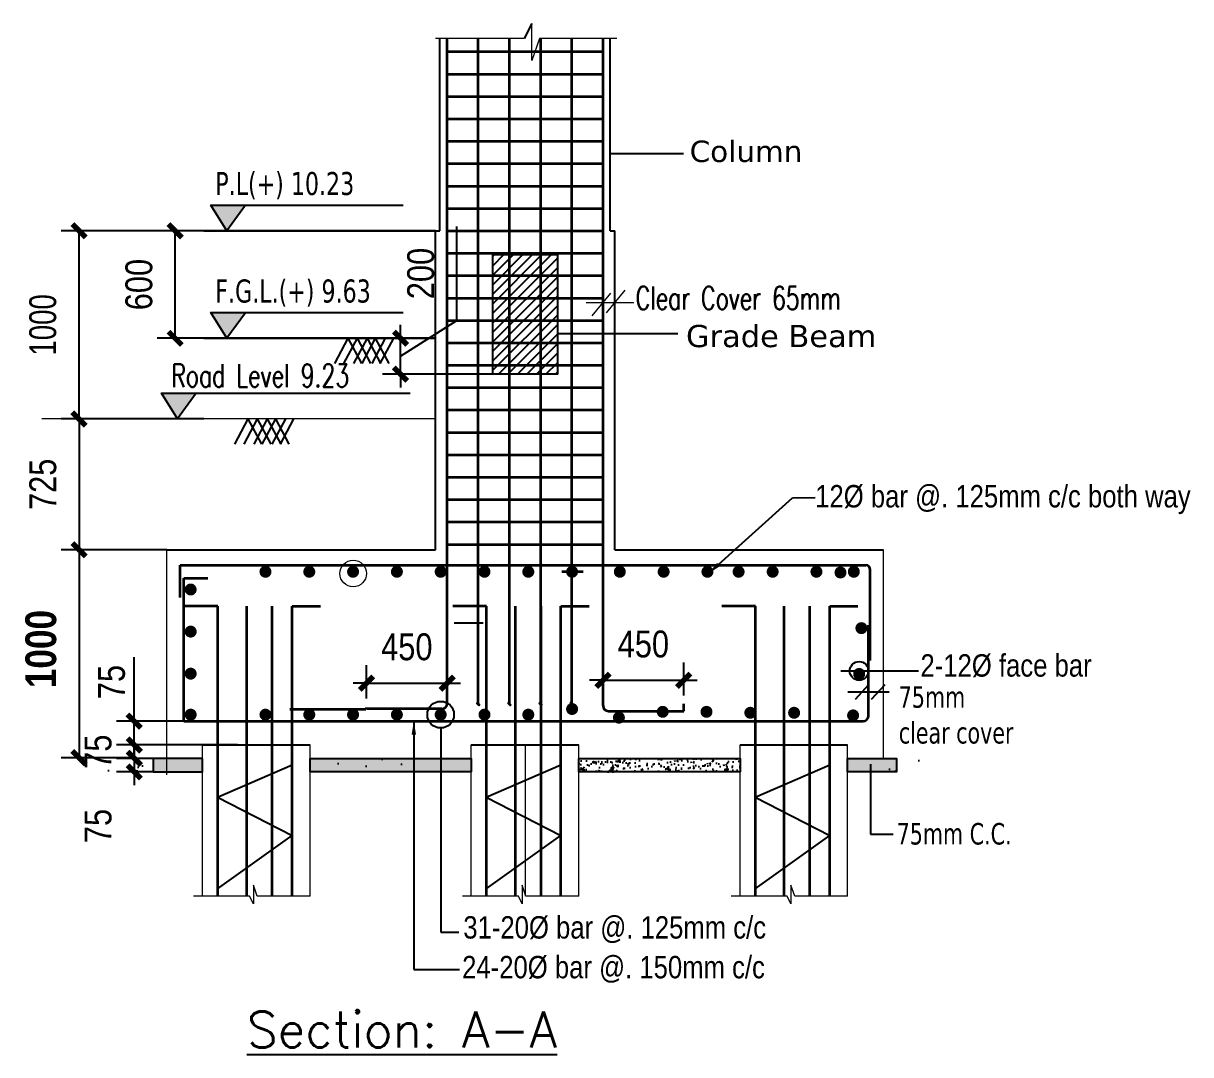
# Model space of a CAD drawing. Header units: millimetres. Extents: x 6239764 to 13047540, y 367704 to 979893.
# Drawn here: x 6483997 to 6490511, y 375563 to 381319 of the extents above; entities that cross this region are included whole.
import ezdxf

# ---------------------------------------------------------------- set-up
doc = ezdxf.new("R2010")
doc.units = ezdxf.units.MM
doc.header["$LTSCALE"] = 300
doc.linetypes.add('DASHED2', pattern=[0.375, 0.25, -0.125])
for name, color, linetype, lineweight in [('covering', 7, 'Continuous', 15), ('dimension', 194, 'Continuous', 20), ('ROD', 10, 'Continuous', 35)]:
    doc.layers.add(name, color=color, linetype=linetype, lineweight=lineweight)
doc.layers.add('DIM', color=4, linetype='Continuous')
doc.styles.add('AFTXT', font='')
doc.styles.add('NARROW', font='ARIALN.TTF')
doc.styles.get("Standard").update_dxf_attribs({"font": 'txt8.shx', "width": 0.7, "bigfont": 'hztxt_ii.shx'})
doc.styles.add('TEXT', font='swisscl.ttf')
doc.styles.add('ver', font='verdana.ttf')
doc.styles.get('AFTXT').set_extended_font_data('Romans.shx')
doc.linetypes.add('ZIGZAG', pattern='A,0.0001,-0.2,[131,ltypeshp.shx,S=0.2,R=0,X=-0.2,Y=0],-0.4,[131,ltypeshp.shx,S=0.2,R=180,X=0.2,Y=0],-0.2', length=0.8001)
doc.dimstyles.new('1_8 N1', dxfattribs={"dimscale": 1.5, "dimtxt": 48, "dimasz": 36, "dimexe": 18, "dimexo": 18, "dimgap": 15, "dimtad": 1, "dimdec": 1, "dimzin": 3, "dimdsep": 46, "dimlunit": 4, "dimtxsty": 'TEXT', "dimblk": 'ARCHTICK', "dimcen": 5, "dimdle": 18, "dimclrd": 8, "dimclre": 8, "dimclrt": 256, "dimadec": 0, "dimazin": 0, "dimtfac": 1, "dimtdec": 1, "dimtix": 1, "dimtmove": 0, "dimatfit": 3, "dimfxl": 0.18, "dimtvp": 0.75, "dimtolj": 1, "dimtzin": 0, "dimlwe": -1, "dimarcsym": 0})
doc.dimstyles.new('IED-2', dxfattribs={"dimscale": 50, "dimtxt": 3, "dimasz": 0.5, "dimexe": 2, "dimexo": 0, "dimgap": 2.5, "dimtad": 1, "dimdec": 0, "dimzin": 0, "dimdsep": 46, "dimtxsty": 'AFTXT', "dimblk": '_DOT7', "dimcen": 0.09, "dimclre": 7, "dimclrt": 3, "dimadec": 0, "dimazin": 0, "dimtfac": 1, "dimtdec": 0, "dimtix": 1, "dimtmove": 0, "dimatfit": 3, "dimldrblk": '_DOT7', "dimfxl": 1, "dimtolj": 1, "dimtzin": 0, "dimarcsym": 0})

# ---------------------------------------------------------------- blocks, each defined once
blk = doc.blocks.new('_ArchTick')
at = {"color": 0, "linetype": 'ByBlock', "const_width": 0.4}
blk.add_lwpolyline([(-0.5, -0.5), (0.5, 0.5)], dxfattribs=at)
blk = doc.blocks.new('*D745')
at = {"color": 7, "lineweight": -2, "transparency": 16777216}
for p, q in [((6486296.6, 380161.4), (6484207.7, 380161.4)), ((6485003.7, 379111.4), (6484207.7, 379111.4))]:
    blk.add_line(p, q, dxfattribs=at)
at = {"color": 0, "lineweight": -2, "transparency": 16777216}
blk.add_line((6484307.7, 379111.4), (6484307.7, 380161.4), dxfattribs=at)
at = {"layer": 'Defpoints', "color": 0, "transparency": 16777216}
for p in [(6484307.7, 380161.4), (6486296.6, 380161.4), (6485003.7, 379111.4)]:
    blk.add_point(p, dxfattribs=at)
at = {"color": 0, "lineweight": -2, "transparency": 16777216, "xscale": 75, "yscale": 75, "zscale": 75}
for p, rotation in [((6484307.7, 380161.4), 90), ((6484307.7, 379111.4), 270)]:
    blk.add_blockref('_ArchTick', p, dxfattribs=dict(at, rotation=rotation))
at = {"color": 3, "transparency": 16777216, "insert": (6484105.9, 379636.4), "char_height": 150, "attachment_point": 5, "rotation": 90, "style": 'NARROW'}
blk.add_mtext('\\A1;{\\fSwis721 LtCn BT|b0|i0|c0|p34;1000}', dxfattribs=at)
blk = doc.blocks.new('_DOT7')
at = {"color": 7, "linetype": 'Continuous'}
blk.add_line((-0.5, 0), (-1, 0), dxfattribs=at)
at = {"color": 7, "linetype": 'Continuous', "const_width": 0.5}
blk.add_lwpolyline([(-0.25, 0, 1), (0.25, 0, 1), (-0.25, 0, 1)], format="xyb", dxfattribs=at)
blk = doc.blocks.new('*D746')
at = {"color": 7, "lineweight": -2, "transparency": 16777216}
for p, q in [((6484796.6, 378381.1), (6484207.7, 378381.1)), ((6484611.9, 377220.7), (6484207.7, 377220.7))]:
    blk.add_line(p, q, dxfattribs=at)
at = {"color": 0, "lineweight": -2, "transparency": 16777216}
blk.add_line((6484307.7, 378381.1), (6484307.7, 377220.7), dxfattribs=at)
at = {"layer": 'Defpoints', "color": 0, "transparency": 16777216}
for p in [(6484796.6, 378381.1), (6484307.7, 377220.7), (6484611.9, 377220.7, 0)]:
    blk.add_point(p, dxfattribs=at)
at = {"color": 0, "lineweight": -2, "transparency": 16777216, "xscale": 75, "yscale": 75, "zscale": 75}
for p, rotation in [((6484307.7, 378381.1), 90), ((6484307.7, 377220.7), 270)]:
    blk.add_blockref('_ArchTick', p, dxfattribs=dict(at, rotation=rotation))
at = {"color": 3, "transparency": 16777216, "insert": (6484095.2, 377827), "char_height": 150, "attachment_point": 5, "rotation": 90, "style": 'NARROW'}
blk.add_mtext('\\A1;{\\fArial Narrow|b1|i0|c0|p34;\\H1.143x;\\C2;1000}', dxfattribs=at)
blk = doc.blocks.new('*D747')
at = {"color": 0, "lineweight": -2, "transparency": 16777216}
for p, q in [((6484615.8, 377424.6), (6484615.8, 377781)), ((6484615.8, 377291.7), (6484615.8, 377424.6))]:
    blk.add_line(p, q, dxfattribs=at)
at = {"color": 7, "lineweight": -2, "transparency": 16777216}
for p, q in [((6485191, 377424.6), (6484515.8, 377424.6)), ((6485191, 377291.7), (6484515.8, 377291.7))]:
    blk.add_line(p, q, dxfattribs=at)
at = {"layer": 'Defpoints', "color": 0, "transparency": 16777216}
for p in [(6484615.8, 377424.6), (6485191, 377424.6, 0), (6485191, 377291.7, 0)]:
    blk.add_point(p, dxfattribs=at)
at = {"color": 0, "lineweight": -2, "transparency": 16777216, "xscale": 75, "yscale": 75, "zscale": 75}
for p, rotation in [((6484615.8, 377424.6), 90), ((6484615.8, 377291.7), 270)]:
    blk.add_blockref('_ArchTick', p, dxfattribs=dict(at, rotation=rotation))
at = {"color": 3, "transparency": 16777216, "insert": (6484489.5, 377642.9), "char_height": 150, "attachment_point": 5, "rotation": 90, "style": 'NARROW'}
blk.add_mtext('\\A1;75', dxfattribs=at)
blk = doc.blocks.new('*D748')
at = {"color": 0, "lineweight": -2, "transparency": 16777216}
for p, q in [((6486416.6, 379661.4), (6486416.6, 380184.8)), ((6486101.8, 379461.4), (6486416.6, 379661.4)), ((6486101.8, 379561.4), (6486101.8, 379636.4)), ((6486101.8, 379361.4), (6486101.8, 379561.4)), ((6486101.8, 379361.4), (6486101.8, 379561.4)), ((6486101.8, 379361.4), (6486101.8, 379286.4))]:
    blk.add_line(p, q, dxfattribs=at)
at = {"color": 7, "lineweight": -2, "transparency": 16777216}
for p, q in [((6486296.6, 379561.4), (6486001.8, 379561.4)), ((6486616.6, 379361.4), (6486001.8, 379361.4))]:
    blk.add_line(p, q, dxfattribs=at)
at = {"layer": 'Defpoints', "color": 0, "transparency": 16777216}
for p in [(6486101.8, 379561.4), (6486296.6, 379561.4, 0), (6486616.6, 379361.4, 0)]:
    blk.add_point(p, dxfattribs=at)
at = {"color": 0, "lineweight": -2, "transparency": 16777216, "xscale": 75, "yscale": 75, "zscale": 75}
for p, rotation in [((6486101.8, 379561.4), 270), ((6486101.8, 379361.4), 90)]:
    blk.add_blockref('_ArchTick', p, dxfattribs=dict(at, rotation=rotation))
at = {"color": 3, "transparency": 16777216, "insert": (6486215, 379923.1), "char_height": 150, "attachment_point": 5, "rotation": 90, "style": 'NARROW'}
blk.add_mtext('\\A1;200', dxfattribs=at)
blk = doc.blocks.new('*D749')
at = {"color": 7, "lineweight": -2, "transparency": 16777216}
for p, q in [((6487231.6, 377566.9), (6487231.6, 377752.6)), ((6487681.7, 377566.9), (6487681.7, 377752.6))]:
    blk.add_line(p, q, dxfattribs=at)
at = {"color": 0, "lineweight": -2, "transparency": 16777216}
for p, q in [((6487231.6, 377652.6), (6487156.6, 377652.6)), ((6487231.6, 377652.6), (6487681.7, 377652.6)), ((6487681.7, 377652.6), (6487756.7, 377652.6))]:
    blk.add_line(p, q, dxfattribs=at)
at = {"layer": 'Defpoints', "color": 0, "transparency": 16777216}
for p in [(6487681.7, 377652.6), (6487231.6, 377566.9, 0), (6487681.7, 377566.9, 0)]:
    blk.add_point(p, dxfattribs=at)
at = {"color": 0, "lineweight": -2, "transparency": 16777216, "xscale": 75, "yscale": 75, "zscale": 75}
blk.add_blockref('_ArchTick', (6487231.6, 377652.6), dxfattribs=at)
at = {"color": 0, "lineweight": -2, "transparency": 16777216, "xscale": 75, "yscale": 75, "zscale": 75, "rotation": 180}
blk.add_blockref('_ArchTick', (6487681.7, 377652.6), dxfattribs=at)
at = {"color": 3, "transparency": 16777216, "insert": (6487456.7, 377854.2), "char_height": 150, "attachment_point": 5, "style": 'NARROW'}
blk.add_mtext('\\A1;450', dxfattribs=at)
blk = doc.blocks.new('*D750')
at = {"color": 0, "lineweight": -2, "transparency": 16777216}
for p, q in [((6484615.8, 377291.7), (6484615.8, 377366.7)), ((6484615.8, 377291.7), (6484615.8, 377216.7)), ((6484615.8, 377216.7), (6484615.8, 377141.7))]:
    blk.add_line(p, q, dxfattribs=at)
at = {"color": 7, "lineweight": -2, "transparency": 16777216}
for p, q in [((6484996.6, 377291.7), (6484515.8, 377291.7)), ((6484721.6, 377216.7), (6484515.8, 377216.7))]:
    blk.add_line(p, q, dxfattribs=at)
at = {"layer": 'Defpoints', "color": 0, "transparency": 16777216}
for p in [(6484996.6, 377291.7, 0), (6484615.8, 377216.7), (6484721.6, 377216.7, 0)]:
    blk.add_point(p, dxfattribs=at)
at = {"color": 0, "lineweight": -2, "transparency": 16777216, "xscale": 75, "yscale": 75, "zscale": 75}
for p, rotation in [((6484615.8, 377291.7), 270), ((6484615.8, 377216.7), 90)]:
    blk.add_blockref('_ArchTick', p, dxfattribs=dict(at, rotation=rotation))
at = {"color": 3, "transparency": 16777216, "insert": (6484414.5, 377254.2), "char_height": 150, "attachment_point": 5, "rotation": 90, "style": 'NARROW'}
blk.add_mtext('\\A1;75', dxfattribs=at)
blk = doc.blocks.new('*D751')
at = {"color": 0, "lineweight": -2, "transparency": 16777216}
for p, q in [((6484615.8, 377216.7), (6484615.8, 377291.7)), ((6484615.8, 377216.7), (6484615.8, 377141.7)), ((6484615.8, 377141.7), (6484615.8, 377066.7))]:
    blk.add_line(p, q, dxfattribs=at)
at = {"color": 7, "lineweight": -2, "transparency": 16777216}
for p, q in [((6484728.3, 377216.7), (6484515.8, 377216.7)), ((6484728.3, 377141.7), (6484515.8, 377141.7))]:
    blk.add_line(p, q, dxfattribs=at)
at = {"layer": 'Defpoints', "color": 0, "transparency": 16777216}
for p in [(6484728.3, 377216.7), (6484615.8, 377141.7), (6484728.3, 377141.7, 0)]:
    blk.add_point(p, dxfattribs=at)
at = {"color": 0, "lineweight": -2, "transparency": 16777216, "xscale": 75, "yscale": 75, "zscale": 75}
for p, rotation in [((6484615.8, 377216.7), 270), ((6484615.8, 377141.7), 90)]:
    blk.add_blockref('_ArchTick', p, dxfattribs=dict(at, rotation=rotation))
at = {"color": 3, "transparency": 16777216, "insert": (6484414.5, 376839.4), "char_height": 150, "attachment_point": 5, "rotation": 90, "style": 'NARROW'}
blk.add_mtext('\\A1;75', dxfattribs=at)
blk = doc.blocks.new('*D752')
at = {"color": 7, "lineweight": -2, "transparency": 16777216}
for p, q in [((6485911.5, 377551.2), (6485911.5, 377736.9)), ((6486361.6, 377551.2), (6486361.6, 377736.9))]:
    blk.add_line(p, q, dxfattribs=at)
at = {"color": 0, "lineweight": -2, "transparency": 16777216}
for p, q in [((6485911.5, 377636.9), (6485836.5, 377636.9)), ((6485911.5, 377636.9), (6486361.6, 377636.9)), ((6486361.6, 377636.9), (6486436.6, 377636.9))]:
    blk.add_line(p, q, dxfattribs=at)
at = {"layer": 'Defpoints', "color": 0, "transparency": 16777216}
for p in [(6486361.6, 377636.9), (6485911.5, 377551.2, 0), (6486361.6, 377551.2, 0)]:
    blk.add_point(p, dxfattribs=at)
at = {"color": 0, "lineweight": -2, "transparency": 16777216, "xscale": 75, "yscale": 75, "zscale": 75}
blk.add_blockref('_ArchTick', (6485911.5, 377636.9), dxfattribs=at)
at = {"color": 0, "lineweight": -2, "transparency": 16777216, "xscale": 75, "yscale": 75, "zscale": 75, "rotation": 180}
blk.add_blockref('_ArchTick', (6486361.6, 377636.9), dxfattribs=at)
at = {"color": 3, "transparency": 16777216, "insert": (6486136.6, 377838.5), "char_height": 150, "attachment_point": 5, "style": 'NARROW'}
blk.add_mtext('\\A1;450', dxfattribs=at)
blk = doc.blocks.new('*D753')
at = {"color": 7, "lineweight": -2, "transparency": 16777216}
for p, q in [((6485003.7, 379111.4), (6484207.7, 379111.4)), ((6484796.6, 378381.1), (6484207.7, 378381.1))]:
    blk.add_line(p, q, dxfattribs=at)
at = {"color": 0, "lineweight": -2, "transparency": 16777216}
blk.add_line((6484307.7, 379111.4), (6484307.7, 378381.1), dxfattribs=at)
at = {"layer": 'Defpoints', "color": 0, "transparency": 16777216}
for p in [(6485003.7, 379111.4, 0), (6484307.7, 378381.1), (6484796.6, 378381.1)]:
    blk.add_point(p, dxfattribs=at)
at = {"color": 0, "lineweight": -2, "transparency": 16777216, "xscale": 75, "yscale": 75, "zscale": 75}
for p, rotation in [((6484307.7, 379111.4), 90), ((6484307.7, 378381.1), 270)]:
    blk.add_blockref('_ArchTick', p, dxfattribs=dict(at, rotation=rotation))
at = {"color": 3, "transparency": 16777216, "insert": (6484106.1, 378746.3), "char_height": 150, "attachment_point": 5, "rotation": 90, "style": 'NARROW'}
blk.add_mtext('\\A1;725', dxfattribs=at)
blk = doc.blocks.new('*D762')
at = {"color": 7, "lineweight": -2, "transparency": 16777216}
for p, q in [((6486296.6, 380161.4), (6484743.9, 380161.4)), ((6486296.6, 379561.4), (6484743.9, 379561.4))]:
    blk.add_line(p, q, dxfattribs=at)
at = {"color": 0, "lineweight": -2, "transparency": 16777216}
blk.add_line((6484843.9, 379561.4), (6484843.9, 380161.4), dxfattribs=at)
at = {"layer": 'Defpoints', "color": 0, "transparency": 16777216}
for p in [(6484843.9, 380161.4), (6486296.6, 380161.4, 0), (6486296.6, 379561.4, 0)]:
    blk.add_point(p, dxfattribs=at)
at = {"color": 0, "lineweight": -2, "transparency": 16777216, "xscale": 75, "yscale": 75, "zscale": 75}
for p, rotation in [((6484843.9, 380161.4), 90), ((6484843.9, 379561.4), 270)]:
    blk.add_blockref('_ArchTick', p, dxfattribs=dict(at, rotation=rotation))
at = {"color": 3, "transparency": 16777216, "insert": (6484642.3, 379861.4), "char_height": 150, "attachment_point": 5, "rotation": 90, "style": 'NARROW'}
blk.add_mtext('\\A1;600', dxfattribs=at)

msp = doc.modelspace()

# ---------------------------------------------------------------- hatches: boundary and pattern name
h = msp.add_hatch()
h.set_pattern_fill('ANSI31', color=256, scale=299.999995, style=0)
h.set_pattern_definition([(45, (2527338.906, 1023529.94), (-26.51650382, 26.51650382), [])])
h.paths.add_polyline_path([(6486616.6, 379361.4), (6486743.1, 379361.4), (6486743.1, 380028.3), (6486616.6, 380028.3)])
h.paths.add_polyline_path([(6486743.1, 379361.4), (6486867.2, 379361.4), (6486867.2, 380028.3), (6486743.1, 380028.3)])
h.paths.add_polyline_path([(6486867.2, 379361.4), (6486976.6, 379361.4), (6486976.6, 380028.3), (6486867.2, 380028.3)])
edge = h.paths.add_edge_path()
edge.add_line((6486976.6, 379361.4), (6486976.6, 379361.4))
edge.add_line((6486976.6, 379361.4), (6486976.6, 380028.3))
edge.add_line((6486965.7, 380028.3), (6486987.5, 380028.3))
edge.add_line((6486976.6, 380028.3), (6486976.6, 379361.4))
at = {"lineweight": 25}
h = msp.add_hatch(dxfattribs=at)
h.set_pattern_fill('AR-CONC', color=9, scale=50)
h.set_pattern_definition([(50, (6328528.3, 683837.4), (358.6301, -31.37607), [37.5, -412.5]), (355, (6328528.3, 683837.4), (-69.37567, 376.09607), [30, -330]), (100.45144, (6328558.18, 683834.8), (289.25442, 344.72), [31.8701, -350.57106]), (46.1842, (6328528.3, 683937.4), (533.62067, -82.75964), [56.25, -618.75]), (96.63564, (6328572.76, 683930.5), (467.331, 487.0593), [47.8052, -525.8569]), (351.18416, (6328528.3, 683937.4), (467.331, 487.0593), [45, -495]), (21, (6328578.3, 683912.4), (298.45353, -201.30945), [37.5, -412.5]), (326, (6328578.3, 683912.4), (121.65767, 362.57502), [30, -330]), (71.45144, (6328603.16, 683895.62), (420.1112, 161.26558), [31.8701, -350.57106]), (37.5, (6328528.29, 683837.4), (6.07993, 166.446927), [0, -326, 0, -335, 0, -331.25]), (7.5, (6328528.3, 683837.4), (131.53477, 197.20586), [0, -191, 0, -318.5, 0, -126.25]), (327.5, (6328416.79, 683837.4), (266.91122, -11.277436), [0, -125, 0, -390, 0, -517.5]), (317.5, (6328366.8, 683837.4), (291.59308, 50.05249), [0, -162.5, 0, -259, 0, -367.5])])
h.paths.add_polyline_path([(6485262.3, 377216.7), (6486162.3, 377216.7), (6486162.3, 377141.7), (6485262.3, 377141.7)])
h.paths.add_polyline_path([(6488796.6, 377216.7), (6489069.3, 377216.7), (6489069.3, 377141.7), (6488796.6, 377141.7)])
h.paths.add_polyline_path([(6484662.3, 377216.7), (6484387.3, 377216.7), (6484387.3, 377141.7), (6484662.3, 377141.7)])
h = msp.add_hatch(dxfattribs=at)
h.set_pattern_fill('AR-CONC', color=9, scale=20)
h.set_pattern_definition([(50, (6328528.29, 683929.48), (143.452037, -12.550427), [15, -165]), (355, (6328528.29, 683929.48), (-27.750267, 150.438427), [12, -132]), (100.451444, (6328540.25, 683928.44), (115.70177, 137.888), [12.74804, -140.22842]), (46.1842, (6328528.3, 683969.48), (213.44827, -33.10386), [22.5, -247.5]), (96.635635, (6328546.08, 683966.72), (186.93239, 194.82372), [19.12207, -210.34275]), (351.184164, (6328528.3, 683969.48), (186.93239, 194.82372), [18, -198]), (21, (6328548.29, 683959.48), (119.38141, -80.52378), [15, -165]), (326, (6328548.29, 683959.48), (48.663066, 145.03001), [12, -132]), (71.451445, (6328558.24, 683952.77), (168.044475, 64.50623), [12.74804, -140.22842]), (37.5, (6328528.29, 683929.483), (2.431971, 66.578771), [0, -130.4, 0, -134, 0, -132.5]), (7.5, (6328528.29, 683929.48), (52.613907, 78.882342), [0, -76.4, 0, -127.4, 0, -50.5]), (327.5, (6328483.69, 683929.483), (106.764487, -4.510974), [0, -50, 0, -156, 0, -207]), (317.5, (6328463.69, 683929.48), (116.637234, 20.020996), [0, -65, 0, -103.6, 0, -147])])
h.paths.add_polyline_path([(6488596.6, 377216.7), (6488869.3, 377216.7), (6488869.3, 377141.7), (6488596.6, 377141.7)])
h.paths.add_polyline_path([(6485596.6, 377216.7), (6486496.6, 377216.7), (6486496.6, 377141.7), (6485596.6, 377141.7)])
h.paths.add_polyline_path([(6484996.6, 377216.7), (6484721.6, 377216.7), (6484721.6, 377141.7), (6484996.6, 377141.7)])
at = {"ltscale": 0.1}
h = msp.add_hatch(dxfattribs=at)
h.set_pattern_fill('AR-CONC', color=8)
h.set_pattern_definition([(50, (-4423.5, -83312.79), (182.184669, -15.9390855), [19.05, -209.55]), (355, (-4423.5, -83312.79), (-35.2434214, 191.056845), [15.24, -167.640584]), (100.4514447, (-4408.32, -83314.12), (146.941247, 175.117752), [16.190009, -178.0902446]), (46.1842, (-4423.5, -83261.99), (271.079041, -42.042328), [28.575, -314.325]), (96.6355576, (-4400.9, -83265.5), (237.404134, 247.426125), [24.285023, -267.135608]), (351.184151, (-4423.5, -83262), (237.404134, 247.426125), [22.859967, -251.459732]), (21, (-4398.1, -83274.69), (151.6143913, -102.2651982), [19.05, -209.55]), (326, (-4398.1, -83274.69), (61.8020283, 184.187966), [15.24, -167.64]), (71.451445, (-4385.46, -83283.21), (213.4164193, 81.922769), [16.190009, -178.0899376]), (37.5, (-4423.5, -83312.79), (3.08860325, 84.5550389), [0, -165.608, 0, -170.18, 0, -168.275]), (7.5, (-4423.5, -83312.79), (66.8196625, 100.1805748), [0, -97.028, 0, -161.798, 0, -64.135]), (327.5, (-4480.14, -83312.79), (135.5905952, -5.728744), [0, -63.5, 0, -198.12, 0, -262.89]), (317.5, (-4505.54, -83312.79), (148.1291814, 25.426491), [0, -82.55, 0, -131.572, 0, -186.69])])
h.paths.add_polyline_path([(6487096.6, 377216.7), (6487996.6, 377216.7), (6487996.6, 377141.7), (6487096.6, 377141.7)])
h = msp.add_hatch(dxfattribs=at)
h.set_pattern_fill('AR-CONC', color=8, scale=0.5)
h.set_pattern_definition([(50, (-4423.5, -83312.79), (91.0923345, -7.9695428), [9.525, -104.775]), (355, (-4423.5, -83312.79), (-17.6217107, 95.5284226), [7.62, -83.8202921]), (100.4514447, (-4415.91, -83313.45), (73.4706235, 87.558876), [8.0950044, -89.0451223]), (46.1842, (-4423.5, -83287.39), (135.5395204, -21.021164), [14.2875, -157.1625]), (96.6355576, (-4412.2, -83289.14), (118.702067, 123.7130623), [12.1425116, -133.567804]), (351.1841512, (-4423.5, -83287.39), (118.702067, 123.7130623), [11.4299835, -125.729866]), (21, (-4410.8, -83293.74), (75.8071956, -51.1325991), [9.525, -104.775]), (326, (-4410.8, -83293.74), (30.9010142, 92.093983), [7.62, -83.82]), (71.451445, (-4404.48, -83298), (106.7082096, 40.9613844), [8.0950044, -89.0449688]), (37.5, (-4423.5, -83312.787), (1.54430163, 42.27751944), [0, -82.804, 0, -85.09, 0, -84.1375]), (7.5, (-4423.5, -83312.787), (33.40983126, 50.0902874), [0, -48.514, 0, -80.899, 0, -32.0675]), (327.5, (-4451.82, -83312.787), (67.79529758, -2.864372), [0, -31.75, 0, -99.06, 0, -131.445]), (317.5, (-4464.52, -83312.787), (74.0645907, 12.7132455), [0, -41.275, 0, -65.786, 0, -93.345])])
h.paths.add_polyline_path([(6487096.6, 377216.7), (6487996.6, 377216.7), (6487996.6, 377141.7), (6487096.6, 377141.7)])
at = {"layer": 'DIM', "ltscale": 3}
for points in [[(6485236.7, 380304.8), (6485042.9, 380304.8), (6485131.8, 380161.4)], [(6485236.7, 379704.8), (6485042.9, 379704.8), (6485131.8, 379561.4)], [(6484962.1, 379254.8), (6484768.3, 379254.8), (6484857.2, 379111.4)]]:
    msp.add_hatch(color=256, dxfattribs=at).paths.add_polyline_path(points)
at = {"layer": 'ROD'}
h = msp.add_hatch(dxfattribs=at)
h.set_pattern_fill('ANSI31', color=256)
h.set_pattern_definition([(45, (6319682.00549, 683922.34112), (-0.08838834765, 0.08838834765), [])])
h.paths.add_polyline_path([(6486542.3, 377520.9, 1), (6486529.6, 377520.9, 1)])
h = msp.add_hatch(dxfattribs=at)
h.set_pattern_fill('ANSI31', color=256)
h.set_pattern_definition([(45, (6319856.00549, 683922.34112), (-0.08838834765, 0.08838834765), [])])
h.paths.add_polyline_path([(6486716.3, 377520.9, 1), (6486703.6, 377520.9, 1)])
h = msp.add_hatch(dxfattribs=at)
h.set_pattern_fill('ANSI31', color=256)
h.set_pattern_definition([(45, (6320030.00549, 683922.34112), (-0.08838834765, 0.08838834765), [])])
h.paths.add_polyline_path([(6486890.3, 377520.9, 1), (6486877.6, 377520.9, 1)])
h = msp.add_hatch(dxfattribs=at)
h.set_pattern_fill('ANSI31', color=256)
h.set_pattern_definition([(45, (6320204.00549, 683925.04615), (-0.08838834765, 0.08838834765), [])])
h.paths.add_polyline_path([(6487064.3, 377523.6, 1), (6487051.6, 377523.6, 1)])

# ---------------------------------------------------------------- linework, layer by layer
at = {"lineweight": 25}
for p, q in [((6486834.7, 381319.4), (6486792.3, 381234)), ((6486321.6, 380161.4), (6486321.6, 381234)), ((6487271.6, 380161.4), (6487271.6, 381234.1)), ((6485003.7, 380161.4, 0), (6486296.6, 380161.4, 0)), ((6486296.6, 378381.1), (6486296.6, 380161.4)), ((6486296.6, 380161.4), (6486321.6, 380161.4)), ((6487271.6, 380161.4), (6487296.6, 380161.4)), ((6487296.6, 378381.1), (6487296.6, 380161.4)), ((6485003.7, 379561.4, 0), (6486296.6, 379561.4, 0)), ((6484796.6, 378381.1, 0), (6486296.6, 378381.1, 0)), ((6487296.6, 378381.1, 0), (6488796.6, 378381.1, 0)), ((6486400.7, 377973.2), (6486562.1, 377973.2)), ((6485484.3, 377489.5, 0), (6485784.3, 377489.5, 0))]:
    msp.add_line(p, q, dxfattribs=at)
at = {"lineweight": 0, "ltscale": 1500}
for p, q in [((6485828.8, 380161.4, 0), (6484977.5, 380161.4, 0)), ((6485828.8, 379561.4, 0), (6484977.5, 379561.4, 0)), ((6486296.6, 379111.4), (6484099.2, 379111.4))]:
    msp.add_line(p, q, dxfattribs=at)
at = {"lineweight": 0}
for p, q in [((6487353.6, 379829.7), (6487249.6, 379704.3)), ((6487272.9, 379812.6, 0), (6487168.9, 379687.2, 0)), ((6487137.1, 379761), (6487402.6, 379761))]:
    msp.add_line(p, q, dxfattribs=at)
at = {"color": 7, "lineweight": 25}
for p, q in [((6485807.8, 379561.4, 0), (6485732.4, 379420.7)), ((6485859.5, 379561.4, 0), (6485784.1, 379420.7)), ((6485807.8, 379561.4, 0), (6485883.2, 379420.7)), ((6485915.2, 379561.4, 0), (6485839.8, 379420.7)), ((6485859.5, 379561.4, 0), (6485934.9, 379420.7)), ((6485960.9, 379561.4, 0), (6485885.5, 379420.7)), ((6485915.2, 379561.4, 0), (6485990.6, 379420.7)), ((6486016.5, 379561.4, 0), (6485941.1, 379420.7)), ((6485960.9, 379561.4, 0), (6486036.3, 379420.7)), ((6486062.3, 379561.4, 0), (6485986.9, 379420.7)), ((6485250.3, 379111.4), (6485174.9, 378970.7, 0)), ((6485302, 379111.4), (6485226.6, 378970.7, 0)), ((6485250.3, 379111.4), (6485325.8, 378970.7, 0)), ((6485357.7, 379111.4), (6485282.3, 378970.7, 0)), ((6485302, 379111.4), (6485377.4, 378970.7, 0)), ((6485403.4, 379111.4), (6485328, 378970.7, 0)), ((6485357.7, 379111.4), (6485433.1, 378970.7, 0)), ((6485459.1, 379111.4), (6485383.7, 378970.7, 0)), ((6485403.4, 379111.4), (6485478.8, 378970.7, 0)), ((6485504.8, 379111.4), (6485429.4, 378970.7, 0)), ((6488558.6, 377704.8), (6488992.4, 377704.8))]:
    msp.add_line(p, q, dxfattribs=at)
for p, q in [((6488639.6, 377547.1), (6488715.5, 377629.8)), ((6488729.7, 377547.1), (6488805.5, 377629.8)), ((6488598.2, 377588.4), (6488828.4, 377588.4))]:
    msp.add_line(p, q)
at = {"lineweight": 25}
for points in [[(6484996.6, 377216.7), (6484721.6, 377216.7), (6484721.6, 377141.7), (6484996.6, 377141.7)], [(6485596.6, 377216.7), (6486496.6, 377216.7), (6486496.6, 377141.7), (6485596.6, 377141.7)], [(6487096.6, 377216.7), (6487996.6, 377216.7), (6487996.6, 377141.7), (6487096.6, 377141.7)], [(6488596.6, 377216.7), (6488869.3, 377216.7), (6488869.3, 377141.7), (6488596.6, 377141.7)]]:
    msp.add_lwpolyline(points, close=True, dxfattribs=at)
at = {"color": 7, "lineweight": 25}
msp.add_circle((6488661, 377704.8), 52.5, dxfattribs=at)
at = {"color": 6, "ltscale": 0.1}
msp.add_circle((6486325.6, 377460.8), 74.3, dxfattribs=at)
at = {"layer": 'covering', "lineweight": 0, "ltscale": 1500}
for p, q in [((6484796.6, 377124.6), (6484796.6, 378381.1)), ((6485603.7, 378381.1), (6485789.4, 378381.1)), ((6488796.6, 377216.7), (6488796.6, 378381.1)), ((6484996.6, 376448.4), (6484996.6, 377291.7)), ((6484996.6, 376448.4), (6484996.6, 377291.7)), ((6485496.6, 376448.4), (6485496.6, 377291.7)), ((6485596.6, 376448.4), (6485596.6, 377291.7)), ((6486496.6, 376448.4), (6486496.6, 377291.7)), ((6486799, 376448.4), (6486799, 377291.7)), ((6487096.6, 376448.4), (6487096.6, 377291.7)), ((6487996.6, 376448.4), (6487996.6, 377291.7)), ((6488596.6, 376448.4), (6488596.6, 377291.7))]:
    msp.add_line(p, q, dxfattribs=at)
at = {"layer": 'covering', "linetype": 'DASHED2', "lineweight": 0, "ltscale": 1500}
for points in [[(6487308.3, 381234.1), (6486876.5, 381234.1), (6486834.7, 381111.3), (6486834.7, 381319.4)], [(6486792.3, 381234), (6486296.6, 381234)], [(6485596.6, 376448.4), (6485301.4, 376448.4), (6485280.5, 376509.8), (6485280.5, 376405.8), (6485259.3, 376448.5), (6484946.6, 376448.5)], [(6487096.6, 376448.4), (6486801.4, 376448.4), (6486780.5, 376509.8), (6486780.5, 376405.8), (6486759.3, 376448.5), (6486446.6, 376448.5)], [(6488596.6, 376448.4), (6488301.4, 376448.4), (6488280.5, 376509.8), (6488280.5, 376405.8), (6488259.3, 376448.5), (6487946.6, 376448.5)]]:
    msp.add_lwpolyline(points, dxfattribs=at)
at = {"layer": 'DIM'}
msp.add_line((6488289.3, 378671.7, 0), (6488415.6, 378672, 0), dxfattribs=at)
at = {"layer": 'DIM', "linetype": 'ZIGZAG', "ltscale": 0.1}
for p, q in [((6484996.6, 377291.7), (6485596.6, 377291.7)), ((6486496.6, 377291.7), (6487096.6, 377291.7)), ((6487996.6, 377291.7), (6488596.6, 377291.7))]:
    msp.add_line(p, q, dxfattribs=at)
at = {"layer": 'DIM', "ltscale": 3, "elevation": 0}
for points in [[(6485236.5, 380304.5), (6485131.8, 380161.4), (6485042.9, 380304.8), (6486117, 380304.8)], [(6485236.5, 379704.5), (6485131.8, 379561.4), (6485042.9, 379704.8), (6486117, 379704.8)]]:
    msp.add_lwpolyline(points, dxfattribs=at)
at = {"layer": 'DIM', "elevation": 0}
msp.add_lwpolyline([(6486616.6, 380028.3), (6486976.6, 380028.3), (6486976.6, 379361.4), (6486616.6, 379361.4)], close=True, dxfattribs=at)
at = {"layer": 'DIM', "ltscale": 3}
msp.add_lwpolyline([(6484961.9, 379254.5), (6484857.2, 379111.4), (6484768.3, 379254.8), (6486154.7, 379254.8)], dxfattribs=at)
at = {"layer": 'dimension', "lineweight": 20, "ltscale": 100}
for centre in [(6485837.6, 378248.5), (6486325.6, 377460.8)]:
    msp.add_circle(centre, 74.3, dxfattribs=at)
at = {"layer": 'ROD'}
for p, q in [((6486361.6, 377522.7), (6486361.6, 381234)), ((6486535.6, 377522.7), (6486535.6, 381234)), ((6486709.6, 377522.7), (6486709.6, 381234)), ((6486883.6, 377522.7), (6486883.6, 381234)), ((6487057.6, 377511.1), (6487057.6, 381234.1)), ((6487231.6, 377511.1), (6487231.6, 381234.1)), ((6486361.6, 381161.4, 0), (6487231.6, 381161.4, 0)), ((6486361.6, 381036.4, 0), (6487231.6, 381036.4, 0)), ((6486361.6, 380911.4, 0), (6487231.6, 380911.4, 0)), ((6486361.6, 380786.4, 0), (6487231.6, 380786.4, 0)), ((6486361.6, 380661.4, 0), (6487231.6, 380661.4, 0)), ((6486361.6, 380536.4, 0), (6487231.6, 380536.4, 0)), ((6486361.6, 380411.4, 0), (6487231.6, 380411.4, 0)), ((6486361.6, 380286.4, 0), (6487231.6, 380286.4, 0)), ((6486361.6, 380161.4, 0), (6487231.6, 380161.4, 0)), ((6486361.6, 380036.4, 0), (6487231.6, 380036.4, 0)), ((6486361.6, 379911.4, 0), (6487231.6, 379911.4, 0)), ((6486361.6, 379786.4, 0), (6487231.6, 379786.4, 0)), ((6486361.6, 379661.4, 0), (6487231.6, 379661.4, 0)), ((6486361.6, 379536.4, 0), (6487231.6, 379536.4, 0)), ((6486361.6, 379411.4, 0), (6487231.6, 379411.4, 0)), ((6486361.6, 379286.4, 0), (6487231.6, 379286.4, 0)), ((6486361.6, 379161.4, 0), (6487231.6, 379161.4, 0)), ((6486361.6, 379036.4, 0), (6487231.6, 379036.4, 0)), ((6486361.6, 378911.4, 0), (6487231.6, 378911.4, 0)), ((6486361.6, 378786.4, 0), (6487231.6, 378786.4, 0)), ((6486361.6, 378661.4, 0), (6487231.6, 378661.4, 0)), ((6486361.6, 378536.4, 0), (6487231.6, 378536.4, 0)), ((6486361.6, 378411.4, 0), (6487231.6, 378411.4, 0)), ((6484871.6, 378294.6), (6488697.6, 378294.6)), ((6488722.6, 377763.6), (6488722.6, 378272.7)), ((6484891.6, 377424.6), (6484891.6, 378222.2)), ((6484891.6, 378222.2), (6485025.4, 378222.2)), ((6487001, 378260.8), (6487121, 378260.8)), ((6485082.2, 378065.5), (6484894.2, 378065.5)), ((6485082.2, 376448.4), (6485082.2, 378065.5)), ((6485243.2, 376448.4), (6485243.2, 378065.5)), ((6485385.5, 376448.4), (6485385.5, 378065.5)), ((6485496.5, 376448.4), (6485496.5, 378065.5)), ((6485654.2, 378063.8), (6485496.5, 378063.8)), ((6486582.2, 378065.5), (6486394.2, 378065.5)), ((6486582.2, 376448.4), (6486582.2, 378065.5)), ((6486743.2, 376448.4), (6486743.2, 378065.5)), ((6486885.5, 376448.4), (6486885.5, 378065.5)), ((6486996.5, 376448.4), (6486996.5, 378065.5)), ((6487154.2, 378063.8), (6486996.5, 378063.8)), ((6488082.2, 378065.5), (6487894.2, 378065.5)), ((6488082.2, 376448.4), (6488082.2, 378065.5)), ((6488243.2, 376448.4), (6488243.2, 378065.5)), ((6488385.5, 376448.4), (6488385.5, 378065.5)), ((6488496.5, 376448.4), (6488496.5, 378065.5)), ((6488654.2, 378063.8), (6488496.5, 378063.8)), ((6488713.1, 377454.6, 0), (6488713.1, 377960.4, 0)), ((6485908.3, 377489.6), (6485483.2, 377489.6)), ((6485911.6, 377492.7), (6485911.6, 377501.5)), ((6486331.6, 377492.7), (6485911.6, 377492.7)), ((6487681.6, 377481.1), (6487681.6, 377521.5)), ((6484891.6, 377424.6), (6488683.1, 377424.6, 0)), ((6487261.6, 377481.1), (6487681.6, 377481.1))]:
    msp.add_line(p, q, dxfattribs=at)
at = {"layer": 'ROD', "lineweight": 25}
for p, q in [((6485080.2, 376999.9), (6485496.5, 377181)), ((6486580.2, 376999.9), (6486996.5, 377181)), ((6488080.2, 376999.9), (6488496.5, 377181)), ((6485080.2, 376999.9), (6485496.6, 376786)), ((6486580.2, 376999.9), (6486996.6, 376786)), ((6488080.2, 376999.9), (6488496.6, 376786)), ((6485080.2, 376488.7), (6485496.6, 376786)), ((6486580.2, 376488.7), (6486996.6, 376786)), ((6488080.2, 376488.7), (6488496.6, 376786))]:
    msp.add_line(p, q, dxfattribs=at)
at = {"layer": 'ROD'}
msp.add_lwpolyline([(6484869.7, 378294.6), (6484869.7, 378114.9)], dxfattribs=at)
at = {"layer": 'ROD', "const_width": 33.4}
for points in [[(6485364.6, 378258.4, -1), (6485331.2, 378258.4, -1)], [(6485609, 378258.4, -1), (6485575.6, 378258.4, -1)], [(6485853.5, 378258.4, -1), (6485820, 378258.4, -1)], [(6486097.9, 378258.4, -1), (6486064.5, 378258.4, -1)], [(6486342.4, 378258.4, -1), (6486308.9, 378258.4, -1)], [(6486586.8, 378258.4, -1), (6486553.4, 378258.4, -1)], [(6486831.2, 378258.4, -1), (6486797.8, 378258.4, -1)], [(6487075.7, 378258.4, -1), (6487042.3, 378258.4, -1)], [(6484947.1, 378159.3, -1), (6484913.7, 378159.3, -1)], [(6484947.1, 377924.5, -1), (6484913.7, 377924.5, -1)], [(6484947.1, 377689.8, -1), (6484913.7, 377689.8, -1)], [(6484947.1, 377460.8, -1), (6484913.7, 377460.8, -1)], [(6485364.6, 377460.8, -1), (6485331.2, 377460.8, -1)], [(6485609, 377460.8, -1), (6485575.6, 377460.8, -1)], [(6485853.5, 377460.8, -1), (6485820, 377460.8, -1)], [(6486097.9, 377460.8, -1), (6486064.5, 377460.8, -1)], [(6486342.4, 377460.8, -1), (6486308.9, 377460.8, -1)], [(6486586.8, 377460.8, -1), (6486553.4, 377460.8, -1)], [(6486831.2, 377460.8, -1), (6486797.8, 377460.8, -1)], [(6487075.7, 377492.3, -1), (6487042.3, 377492.3, -1)], [(6487581.3, 377476.7, -1), (6487547.9, 377476.7, -1)], [(6487825.7, 377476.7, -1), (6487792.3, 377476.7, -1)], [(6488070.2, 377471.3, -1), (6488036.8, 377471.3, -1)], [(6488314.6, 377471.3, -1), (6488281.2, 377471.3, -1)], [(6487336.8, 377444.1, -1), (6487303.4, 377444.1, -1)]]:
    msp.add_lwpolyline(points, format="xyb", close=True, dxfattribs=at)
at = {"layer": 'ROD', "const_width": 33.4, "elevation": 0}
for points in [[(6487342.1, 378258.4, -1), (6487308.6, 378258.4, -1)], [(6487586.5, 378258.4, -1), (6487553.1, 378258.4, -1)], [(6487831, 378258.4, -1), (6487797.5, 378258.4, -1)], [(6488004.8, 378258.4, -1), (6487971.3, 378258.4, -1)], [(6488194.8, 378258.4, -1), (6488161.4, 378258.4, -1)], [(6488439.2, 378258.4, -1), (6488405.8, 378258.4, -1)], [(6488573.3, 378254.2, -1), (6488539.9, 378254.2, -1)], [(6488647.8, 378258.4, -1), (6488614.4, 378258.4, -1)], [(6488656.8, 377943.7, 1), (6488690.3, 377943.7, 1)], [(6488644.2, 377688.1, 1), (6488677.6, 377688.1, 1)], [(6488643.7, 377456.6, -1), (6488610.3, 377456.6, -1)]]:
    msp.add_lwpolyline(points, format="xyb", close=True, dxfattribs=at)
at = {"layer": 'ROD'}
for centre, radius, start, end in [((6488697.6, 378269.6), 25, 0, 90), ((6486331.6, 377522.7), 30, 270, 0), ((6487261.6, 377511.1), 30, 180, 270), ((6488683.1, 377454.6, 0), 30, 270, 0)]:
    msp.add_arc(centre, radius, start, end, dxfattribs=at)

# ---------------------------------------------------------------- texts
at = {"lineweight": 25, "style": 'NARROW'}
msp.add_text('24-20Ø bar @. 150mm c/c', height=125, dxfattribs=at).set_placement((6486445.4, 375989.2))
at = {"ltscale": 1500, "attachment_point": 1}
for s, insert, char_height, width, style in [('Column', (6487714.7, 380665.2), 119.77, 1192.266, 'ver'), ('Grade Beam', (6487694.7, 379636.1, 0), 123.8, 1845.338, 'ver'), ('12%%C bar @. 125mm c/c both way', (6488415.6, 378742.5, 0), 125, 2179.751, 'NARROW'), ('2-12%%C face bar', (6489003, 377798.1), 125, 1990.284, 'NARROW'), ('31-20%%C bar @. 125mm c/c ', (6486452, 376336.1), 125, 2039.362, 'NARROW')]:
    msp.add_mtext(s, dxfattribs=dict(at, insert=insert, char_height=char_height, width=width, style=style))
for s, insert, char_height, width in [('{\\fVerdana|b0|i0|c0|p34;P.L(+) 10.23}', (6485067.8, 380489.8, 0), 128.656, 143551.162), ('{\\fVerdana|b0|i0|c0|p34;F.G.L.(+) 9.63}', (6485067.8, 379889.8, 0), 128.656, 143551.162), ('{\\fVerdana|b0|i0|c0|p34;75mm \\Pclear cover}', (6488882, 377619.2, 0), 119.769, 4739.703), ('{\\fVerdana|b0|i0|c0|p34;75mm C.C.}', (6488870.5, 376855.9), 119.769, 4739.703)]:
    msp.add_mtext(s, dxfattribs=dict(at, insert=insert, char_height=char_height, width=width))
at = {"insert": (6487414.5, 379850.5, 0), "char_height": 128.068, "width": 1699.627, "attachment_point": 1}
msp.add_mtext('Clear Cover 65mm', dxfattribs=at)
at = {"ltscale": 1500, "insert": (6484822.7, 379418), "char_height": 128.656, "attachment_point": 1}
msp.add_mtext('Road Level 9.23', dxfattribs=at)
at = {"layer": 'DIM', "lineweight": 25}
msp.add_text('%%USection: A-A', height=200, dxfattribs=at).set_placement((6485244.2, 375603.1))

# ---------------------------------------------------------------- dimensions: what is measured, and where the dimension line sits
for base, p1, p2, text, picture, middle in [((6484307.7, 380161.4), (6485003.7, 379111.4), (6486296.6, 380161.4), '{\\fSwis721 LtCn BT|b0|i0|c0|p34;1000}', '*D745', (6484105.9, 379636.4)), ((6484307.7, 378381.1), (6485003.7, 379111.4, 0), (6484796.6, 378381.1), '725', '*D753', (6484106.1, 378746.3))]:
    dim = msp.add_linear_dim(base=base, p1=p1, p2=p2, angle=90, text=text, dimstyle='IED-2', override={"dimasz": 1.5, "dimtxsty": 'NARROW', "dimblk1": 'ArchTick', "dimblk2": 'ArchTick', "dimsah": 1})
    dim.commit()
    dim.dimension.update_dxf_attribs({"geometry": picture, "text_midpoint": middle})
for base, p1, p2, override, picture, middle in [((6484843.9, 380161.4), (6486296.6, 379561.4, 0), (6486296.6, 380161.4, 0), {"dimasz": 1.5, "dimtxsty": 'NARROW', "dimblk1": 'ArchTick', "dimblk2": 'ArchTick', "dimsah": 1}, '*D762', (6484642.3, 379861.4)), ((6484615.8, 377216.7, 0), (6484996.6, 377291.7), (6484721.6, 377216.7), {"dimasz": 1.5, "dimtxsty": 'NARROW', "dimblk1": 'ArchTick', "dimblk2": 'ArchTick', "dimsah": 1, "dimtmove": 2}, '*D750', (6484414.5, 377254.2, 0))]:
    dim = msp.add_linear_dim(base=base, p1=p1, p2=p2, angle=90, dimstyle='IED-2', override=override)
    dim.commit()
    dim.dimension.update_dxf_attribs({"geometry": picture, "text_midpoint": middle})
for base, p1, p2, override, picture, middle in [((6486101.8, 379561.4), (6486616.6, 379361.4, 0), (6486296.6, 379561.4, 0), {"dimasz": 1.5, "dimtxsty": 'NARROW', "dimblk1": 'ArchTick', "dimblk2": 'ArchTick', "dimsah": 1, "dimtmove": 1}, '*D748', (6486416.6, 379786.4)), ((6484615.8, 377141.7, 0), (6484728.3, 377216.7, 0), (6484728.3, 377141.7), {"dimasz": 1.5, "dimtxsty": 'NARROW', "dimblk1": 'ArchTick', "dimblk2": 'ArchTick', "dimsah": 1, "dimtmove": 2}, '*D751', (6484414.5, 376839.4, 0))]:
    dim = msp.add_linear_dim(base=base, p1=p1, p2=p2, angle=90, dimstyle='IED-2', override=override)
    dim.commit()
    dim.dimension.update_dxf_attribs({"geometry": picture, "text_midpoint": middle, "dimtype": 160})
for base, p1, p2, text, override, picture, middle in [((6484307.7, 377220.7), (6484796.6, 378381.1), (6484611.9, 377220.7, 0), '{\\fArial Narrow|b1|i0|c0|p34;\\H1.143x;\\C2;1000}', {"dimasz": 1.5, "dimtxsty": 'NARROW', "dimblk1": 'ArchTick', "dimblk2": 'ArchTick', "dimsah": 1}, '*D746', (6484307.7, 377827)), ((6484615.8, 377424.6), (6485191, 377291.7, 0), (6485191, 377424.6, 0), '75', {"dimasz": 1.5, "dimgap": 1, "dimtxsty": 'NARROW', "dimblk1": 'ArchTick', "dimblk2": 'ArchTick', "dimsah": 1}, '*D747', (6484615.8, 377642.9))]:
    dim = msp.add_linear_dim(base=base, p1=p1, p2=p2, angle=90, text=text, dimstyle='IED-2', override=override)
    dim.commit()
    dim.dimension.update_dxf_attribs({"geometry": picture, "text_midpoint": middle, "dimtype": 160})
for base, p1, p2, picture, middle in [((6487681.7, 377652.6, 0), (6487231.6, 377566.9), (6487681.7, 377566.9), '*D749', (6487456.7, 377854.2, 0)), ((6486361.6, 377636.9), (6485911.5, 377551.2, 0), (6486361.6, 377551.2, 0), '*D752', (6486136.6, 377838.5))]:
    dim = msp.add_linear_dim(base=base, p1=p1, p2=p2, dimstyle='IED-2', override={"dimasz": 1.5, "dimtxsty": 'NARROW', "dimblk1": 'ArchTick', "dimblk2": 'ArchTick', "dimsah": 1, "dimtmove": 2})
    dim.commit()
    dim.dimension.update_dxf_attribs({"geometry": picture, "text_midpoint": middle})

# ---------------------------------------------------------------- leaders
at = {"layer": 'DIM'}
for points, override in [([(6487271.6, 380593.8), (6487680.1, 380593.8)], {"dimasz": 3.5, "dimclrd": 256}), ([(6486976.6, 379588.8), (6487649.6, 379588.8)], {"dimasz": 3.5, "dimclrd": 256}), ([(6487820.5, 378248.7, 0), (6488289.3, 378671.7, 0)], {"dimasz": 50, "dimclrd": 256}), ([(6486175.8, 377424.6), (6486175.8, 376038.5), (6486430, 376038.5)], {"dimasz": 50, "dimclrd": 256}), ([(6486325.6, 377386.5), (6486325.6, 376247.1), (6486426.2, 376247.1)], {"dimasz": 3, "dimclrd": 256}), ([(6488724.5, 377184.9), (6488724.5, 376794), (6488850, 376794)], {"dimasz": 3.5, "dimclrd": 256})]:
    msp.add_leader(points, dimstyle='1_8 N1', override=override, dxfattribs=at)

doc.saveas('drawing.dxf')
